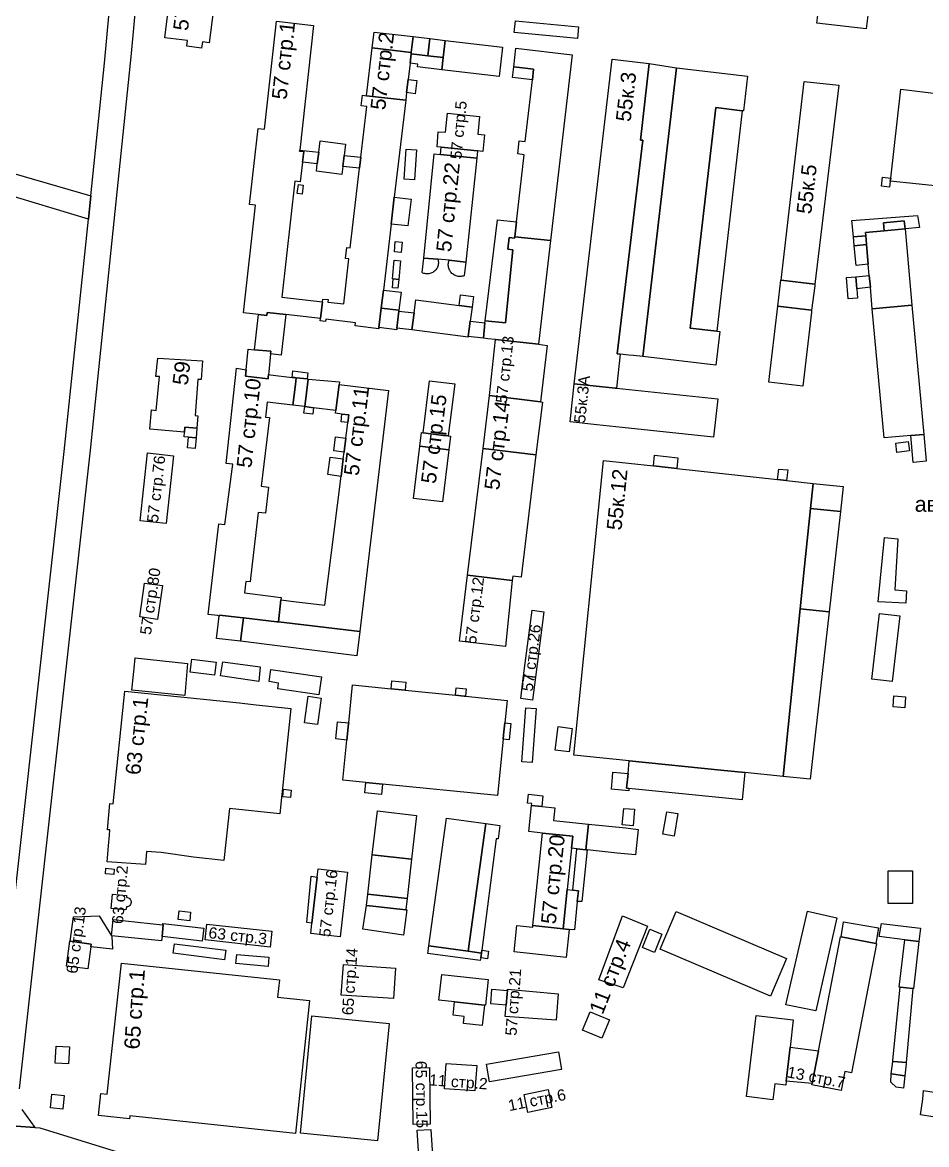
# Model space of a CAD drawing. Header units: metres. Extents: x 9999 to 15101, y 6965 to 11034.
# Drawn here: x 13978 to 14401, y 7937 to 8462 of the extents above; entities that cross this region are included whole.
import ezdxf
from ezdxf.enums import TextEntityAlignment as Align

# ---------------------------------------------------------------- set-up
doc = ezdxf.new("R2010")
doc.units = ezdxf.units.M
doc.header["$MEASUREMENT"] = 0
for name, color, linetype, lineweight in [('Слой 14', 7, 'Continuous', 0), ('Слой 25', 7, 'Continuous', 0), ('Слой 3', 7, 'Continuous', 0), ('Слой 53', 7, 'Continuous', 0), ('Слой 9', 7, 'Continuous', 0)]:
    doc.layers.add(name, color=color, linetype=linetype, lineweight=lineweight)
doc.styles.add('Style-arial', font='arial.shx')

msp = doc.modelspace()

# ---------------------------------------------------------------- linework, layer by layer
at = {"layer": 'Слой 25', "color": 8, "linetype": 'Continuous', "lineweight": 0, "flags": 128}
for points in [[(13907.52, 9014.4), (14007.04, 8737.92), (14033.28, 8666.88), (14034.73, 8663.33), (14035.56, 8661.29), (14040.32, 8649.6), (14044.16, 8636.16), (14044.25, 8634.23), (14044.8, 8622.72), (14028.8, 8448), (14009.6, 8262.4), (13976.32, 7963.52)], [(13964.23, 7963.4), (13997.47, 8261.68), (14008.73, 8370.5), (14009.85, 8381.28), (14016.28, 8443.43), (14032.78, 8622.87), (14032.24, 8634.19), (14028.97, 8645.66), (14022.06, 8662.63), (13995.3, 8735.12), (13924.05, 8932.73)], [(13977.6, 7953.92), (13983.72, 7945.45), (13959.41, 7947.18)], [(13959.41, 7947.18), (13983.72, 7945.45), (13986.08, 7945.28), (14024.8, 7933.28), (14121.92, 7900.48), (14299.2, 7840), (14402.4, 7802.88)]]:
    msp.add_lwpolyline(points, dxfattribs=at)
msp.add_lwpolyline([(14009.85, 8381.28), (14008.73, 8370.5), (13934.36, 8392.82), (13907.67, 8398.76), (13897.47, 8396.87), (13896.17, 8394.06), (13892.76, 8380.97), (13874.47, 8307.85), (13869.33, 8295.51), (13858, 8291.27), (13688.68, 8306.84), (13689.6, 8316.8), (13856.64, 8301.44), (13861.76, 8303.36), (13864.96, 8311.04), (13882.88, 8382.72), (13886.72, 8397.44), (13890.56, 8405.76), (13907.84, 8408.96), (13936.64, 8402.56), (14009.85, 8381.28)], close=True, dxfattribs=at)
at = {"layer": 'Слой 3', "color": 8, "linetype": 'Continuous', "lineweight": 0, "flags": 128}
for points in [[(14049.8, 8498.41), (14066, 8496.43), (14063.86, 8478.94), (14070.1, 8478.18), (14068.92, 8468.52), (14067.16, 8468.74), (14065.23, 8452.99), (14062.01, 8453.39), (14061.66, 8450.5), (14054.76, 8451.34), (14055.08, 8453.96), (14044.53, 8455.25), (14049.8, 8498.41)], [(14350.74, 8473.47), (14370.73, 8471.09), (14373.71, 8470.74), (14372.36, 8459.41), (14349.39, 8462.14), (14350.74, 8473.47)], [(14092.33, 8326.81), (14092.18, 8325.43), (14088.25, 8325.87), (14081.18, 8326.66), (14086.79, 8377.05), (14084.1, 8377.35), (14088.05, 8412.81), (14091, 8412.48), (14096.62, 8463.02), (14114.02, 8461.08), (14107.52, 8402.7), (14107.47, 8402.24), (14109.39, 8402.03), (14108.83, 8397.05), (14107.82, 8387.94), (14105.18, 8388.23), (14099.14, 8333.99), (14118.22, 8331.81), (14117.3, 8323.97), (14101.01, 8325.82), (14092.33, 8326.81)], [(14208.4, 8463.22), (14237.93, 8460.4), (14237.4, 8454.92), (14207.88, 8457.74), (14208.4, 8463.22)], [(14141.46, 8450.52), (14142.33, 8457.96), (14160.57, 8455.82), (14159.7, 8448.39), (14141.46, 8450.52)], [(14159.62, 8447.75), (14159.7, 8448.39), (14160.57, 8455.82), (14168.34, 8454.91), (14167.39, 8446.84), (14159.62, 8447.75)], [(14167.39, 8446.84), (14168.34, 8454.91), (14175.55, 8454.07), (14174.6, 8445.99), (14167.39, 8446.84)], [(14174.6, 8445.99), (14175.55, 8454.07), (14202.4, 8450.91), (14200.79, 8437.15), (14173.93, 8440.3), (14174.6, 8445.99)], [(14138.84, 8428.2), (14141.46, 8450.52), (14159.7, 8448.39), (14159.62, 8447.75), (14159.46, 8446.38), (14159.12, 8443.43), (14158.23, 8435.84), (14157.5, 8429.67), (14157.08, 8426.07), (14138.84, 8428.2)], [(14159.46, 8446.38), (14159.62, 8447.75), (14167.39, 8446.84), (14174.6, 8445.99), (14173.93, 8440.3), (14162.64, 8441.62), (14162.8, 8443), (14159.12, 8443.43), (14159.46, 8446.38)], [(14224.87, 8360.4), (14208.05, 8362.09), (14208.87, 8369.11), (14212.53, 8400.58), (14209.5, 8400.93), (14210.22, 8407.11), (14212.97, 8406.79), (14216.32, 8435.56), (14216.91, 8440.64), (14207.62, 8441.72), (14208.63, 8450.39), (14234.99, 8447.32), (14224.87, 8360.4)], [(14216.91, 8440.64), (14216.32, 8435.56), (14207.03, 8436.64), (14207.62, 8441.72), (14216.91, 8440.64)], [(14235.82, 8293.46), (14253.65, 8445.29), (14270.93, 8443.29), (14266.82, 8407.44), (14267.99, 8407.38), (14255.98, 8307.43), (14257.43, 8307.19), (14255.61, 8291.35), (14255, 8291.41), (14235.82, 8293.46)], [(14266.82, 8407.44), (14270.93, 8443.29), (14283.75, 8441.26), (14267.95, 8306.17), (14263.56, 8306.59), (14261.39, 8306.81), (14257.43, 8307.19), (14255.98, 8307.43), (14267.99, 8407.38), (14266.82, 8407.44)], [(14283.75, 8441.26), (14316.92, 8437.38), (14315.01, 8421.12), (14314.45, 8421.18), (14302.17, 8422.62), (14290.1, 8319.49), (14302.56, 8318.03), (14303.97, 8317.87), (14302.13, 8302.17), (14267.95, 8306.17), (14283.75, 8441.26)], [(14157.5, 8429.67), (14158.23, 8435.84), (14162.26, 8435.37), (14161.52, 8429.05), (14157.5, 8429.67)], [(14348.41, 8340.09), (14332.71, 8341.9), (14343.43, 8434.89), (14359.53, 8433.09), (14348.41, 8340.09)], [(14388.63, 8431.25), (14412.93, 8428.33), (14412.83, 8427.58), (14407.62, 8386.28), (14407.55, 8385.75), (14383.67, 8388.15), (14383.84, 8389.57), (14388.63, 8431.25)], [(14150.28, 8368.15), (14146.65, 8337.2), (14146.23, 8333.57), (14145.67, 8328.86), (14144.6, 8319.67), (14144.53, 8319.15), (14133.47, 8320.45), (14133.65, 8321.98), (14119.76, 8323.61), (14119.64, 8322.53), (14117.17, 8322.82), (14117.3, 8323.97), (14118.22, 8331.81), (14118.37, 8333.07), (14120.84, 8332.78), (14120.71, 8331.64), (14128.1, 8330.78), (14130.57, 8351.83), (14128.9, 8352.02), (14129.51, 8357.22), (14131.18, 8357.03), (14135.55, 8394.31), (14136.16, 8399.46), (14138.93, 8423.08), (14136.3, 8423.39), (14136.89, 8428.43), (14138.84, 8428.2), (14157.08, 8426.07), (14151.76, 8380.7), (14150.28, 8368.15)], [(14290.1, 8319.49), (14302.17, 8422.62), (14314.45, 8421.18), (14302.56, 8318.03), (14290.1, 8319.49)], [(14190.62, 8402.4), (14173.66, 8404.07), (14171.86, 8404.24), (14172.28, 8411.35), (14175.75, 8411.17), (14176.58, 8420), (14191.63, 8418.45), (14190.78, 8410.13), (14193.97, 8409.81), (14193.19, 8402.15), (14190.62, 8402.4)], [(14117.06, 8407.01), (14128.99, 8405.53), (14128.33, 8400.21), (14127.69, 8395.06), (14127.24, 8391.39), (14115.31, 8392.88), (14115.73, 8396.29), (14116.41, 8401.73), (14117.06, 8407.01)], [(14115.73, 8396.29), (14108.83, 8397.05), (14109.39, 8402.03), (14107.47, 8402.24), (14107.52, 8402.7), (14116.41, 8401.73), (14115.73, 8396.29)], [(14136.16, 8399.46), (14135.55, 8394.31), (14127.69, 8395.06), (14128.33, 8400.21), (14136.16, 8399.46)], [(14161.19, 8388.83), (14156.4, 8389.16), (14157.35, 8403.18), (14162.14, 8402.86), (14161.19, 8388.83)], [(14172.14, 8351.68), (14165.56, 8352.18), (14170.36, 8400.94), (14173.29, 8400.64), (14190.3, 8398.91), (14185.13, 8350.37), (14177.4, 8351.19), (14172.14, 8351.68)], [(14190.62, 8402.4), (14190.3, 8398.91), (14173.29, 8400.64), (14173.66, 8404.07), (14190.62, 8402.4)], [(14383.84, 8389.57), (14383.67, 8388.15), (14383.29, 8385.47), (14379.55, 8385.9), (14380.02, 8390), (14383.84, 8389.57)], [(14108.66, 8382.15), (14106.38, 8382.45), (14106.93, 8386.67), (14109.21, 8386.37), (14108.66, 8382.15)], [(14150.28, 8368.15), (14151.76, 8380.7), (14159.59, 8379.78), (14158.12, 8367.23), (14150.28, 8368.15)], [(14208, 8361.56), (14205.42, 8361.82), (14204.87, 8356.35), (14207.22, 8356.11), (14203.78, 8321.95), (14194.24, 8322.91), (14200.03, 8370.04), (14208.87, 8369.11), (14208.05, 8362.09), (14208, 8361.56)], [(14380.75, 8365.04), (14380.41, 8368.78), (14390.2, 8369.67), (14390.54, 8365.93), (14380.75, 8365.04)], [(14375.26, 8328.46), (14374.34, 8338.56), (14373.84, 8344.07), (14373.36, 8349.31), (14372.53, 8358.51), (14372.32, 8360.79), (14372.16, 8362.62), (14372.01, 8364.24), (14380.75, 8365.04), (14390.54, 8365.93), (14393.79, 8330.14), (14375.26, 8328.46)], [(14155, 8354.83), (14151.82, 8355.1), (14152.22, 8359.92), (14155.4, 8359.66), (14155, 8354.83)], [(14224.87, 8360.4), (14219.37, 8313.36), (14219.2, 8311.92), (14199.04, 8314.1), (14195.43, 8314.49), (14193.41, 8314.71), (14194.13, 8321.87), (14194.24, 8322.91), (14203.78, 8321.95), (14207.22, 8356.11), (14204.87, 8356.35), (14205.42, 8361.82), (14208, 8361.56), (14208.05, 8362.09), (14224.87, 8360.4)], [(14372.53, 8358.51), (14366.8, 8357.99), (14366.43, 8362.11), (14372.16, 8362.62), (14372.32, 8360.79), (14372.53, 8358.51)], [(14373.36, 8349.31), (14367.64, 8348.79), (14366.8, 8357.99), (14372.53, 8358.51), (14373.36, 8349.31)], [(14153.81, 8342.27), (14151.31, 8342.5), (14150.86, 8342.54), (14151.65, 8351.21), (14154.59, 8350.95), (14153.81, 8342.27)], [(14165.56, 8352.18), (14172.14, 8351.68), (14172.26, 8351.23), (14172.34, 8350.76), (14172.38, 8350.28), (14172.38, 8349.81), (14172.33, 8349.34), (14172.24, 8348.87), (14172.11, 8348.41), (14171.94, 8347.97), (14171.73, 8347.54), (14171.48, 8347.14), (14171.19, 8346.76), (14170.87, 8346.41), (14170.52, 8346.08), (14170.15, 8345.79), (14169.75, 8345.54), (14169.33, 8345.32), (14168.88, 8345.14), (14168.43, 8345.01), (14167.96, 8344.91), (14167.49, 8344.86), (14167.02, 8344.84), (14166.54, 8344.88), (14166.07, 8344.95), (14165.61, 8345.07), (14165.17, 8345.23), (14164.73, 8345.43), (14165.56, 8352.18)], [(14185.13, 8350.37), (14184.48, 8343.95), (14184.02, 8343.8), (14183.56, 8343.69), (14183.09, 8343.62), (14182.62, 8343.59), (14182.15, 8343.6), (14181.67, 8343.65), (14181.21, 8343.74), (14180.75, 8343.87), (14180.31, 8344.04), (14179.88, 8344.25), (14179.47, 8344.49), (14179.09, 8344.77), (14178.73, 8345.08), (14178.4, 8345.42), (14178.09, 8345.79), (14177.83, 8346.18), (14177.59, 8346.59), (14177.4, 8347.02), (14177.24, 8347.47), (14177.11, 8347.93), (14177.03, 8348.4), (14176.99, 8348.87), (14177, 8349.34), (14177.04, 8349.82), (14177.12, 8350.28), (14177.24, 8350.74), (14177.4, 8351.19), (14185.13, 8350.37)], [(14151.31, 8342.5), (14153.81, 8342.27), (14153.43, 8338.07), (14150.93, 8338.3), (14151.31, 8342.5)], [(14331.05, 8329.67), (14332.46, 8341.93), (14332.71, 8341.9), (14348.41, 8340.09), (14348.31, 8339.2), (14346.89, 8327.84), (14331.05, 8329.67)], [(14368, 8337.8), (14368.4, 8333.5), (14364.02, 8333.1), (14363.11, 8343.09), (14367.49, 8343.49), (14368, 8337.8)], [(14374.34, 8338.56), (14368, 8337.8), (14367.49, 8343.49), (14373.84, 8344.07), (14374.34, 8338.56)], [(14146.23, 8333.57), (14146.65, 8337.2), (14154.93, 8336.23), (14153.95, 8327.89), (14145.67, 8328.86), (14146.23, 8333.57)], [(14186.31, 8315.17), (14159.95, 8318.59), (14159.96, 8318.63), (14160.98, 8326.56), (14161.79, 8332.75), (14182.14, 8330.11), (14188.14, 8329.33), (14187.29, 8322.73), (14186.35, 8315.49), (14186.31, 8315.17)], [(14182.14, 8330.11), (14182.77, 8334.99), (14188.77, 8334.21), (14188.14, 8329.33), (14182.14, 8330.11)], [(14086.38, 8309.33), (14088.25, 8325.87), (14092.18, 8325.43), (14092.33, 8326.81), (14101.01, 8325.82), (14098.86, 8306.8), (14093.92, 8307.36), (14094.04, 8308.59), (14086.38, 8309.33)], [(14153.95, 8327.89), (14153.88, 8327.33), (14152.95, 8319.4), (14152.87, 8318.7), (14144.6, 8319.67), (14145.67, 8328.86), (14153.95, 8327.89)], [(14160.98, 8326.56), (14159.96, 8318.63), (14152.95, 8319.4), (14153.88, 8327.33), (14160.98, 8326.56)], [(14331.05, 8329.67), (14346.89, 8327.84), (14346.78, 8326.9), (14342.79, 8292.32), (14326.84, 8294.16), (14331.05, 8329.67)], [(14393.79, 8330.14), (14399.28, 8269.74), (14393.28, 8269.2), (14380.75, 8268.06), (14375.26, 8328.46), (14393.79, 8330.14)], [(14193.41, 8314.71), (14186.35, 8315.49), (14187.29, 8322.73), (14194.13, 8321.87), (14193.41, 8314.71)], [(14196.25, 8287.89), (14199.04, 8314.1), (14219.2, 8311.92), (14223.2, 8311.36), (14220.1, 8284.99), (14196.25, 8287.89)], [(14053.86, 8273.18), (14053.66, 8270.8), (14037.43, 8272.13), (14038.17, 8281.15), (14040.41, 8280.97), (14041.98, 8296.82), (14040.24, 8296.88), (14041.17, 8305.33), (14062.07, 8304.19), (14061.54, 8295.35), (14059.98, 8295.39), (14058.59, 8278.51), (14059.96, 8278.4), (14059.5, 8272.72), (14053.86, 8273.18)], [(14093.12, 8299.06), (14092.97, 8297.81), (14092.78, 8296.28), (14092.72, 8295.76), (14082.24, 8296.96), (14082.5, 8300.01), (14083.43, 8309.62), (14086.38, 8309.33), (14094.04, 8308.59), (14093.92, 8307.36), (14093.12, 8299.06)], [(14097.56, 8181.99), (14096.81, 8182.08), (14081.19, 8183.84), (14079.66, 8184.02), (14069.96, 8185.15), (14069.91, 8184.72), (14069.16, 8184.99), (14064.76, 8185.51), (14069.77, 8227.84), (14072.48, 8227.5), (14076.21, 8255.78), (14073.11, 8256.18), (14077.92, 8300.64), (14082.5, 8300.01), (14082.24, 8296.96), (14092.72, 8295.76), (14092.78, 8296.28), (14092.97, 8297.81), (14093.84, 8297.62), (14103.97, 8296.42), (14104.79, 8296.32), (14105.08, 8296.29), (14105.89, 8296.19), (14105.51, 8293.07), (14104.37, 8283.42), (14092.31, 8284.79), (14091.48, 8277.8), (14093.35, 8277.58), (14089.53, 8245.46), (14092.98, 8245.05), (14091.53, 8232.84), (14088.17, 8233.24), (14084.66, 8203.72), (14084.3, 8200.72), (14082.35, 8200.96), (14081.71, 8195.53), (14094.03, 8194.07), (14097.53, 8193.65), (14098.93, 8193.49), (14098.78, 8192.27), (14097.56, 8181.99)], [(14111.02, 8295.65), (14105.89, 8296.19), (14105.08, 8296.29), (14104.79, 8296.32), (14103.97, 8296.42), (14104.34, 8299.4), (14111.37, 8298.56), (14111.02, 8295.65)], [(14111.02, 8295.65), (14111.43, 8295.6), (14109.91, 8282.76), (14104.37, 8283.42), (14105.51, 8293.07), (14105.89, 8296.19), (14111.02, 8295.65)], [(14111.43, 8295.6), (14126.11, 8294.3), (14125.95, 8293.04), (14124.42, 8280.88), (14114.05, 8282.22), (14109.91, 8282.76), (14111.43, 8295.6)], [(14177.02, 8269), (14174.71, 8269.29), (14165.26, 8270.45), (14168.27, 8294.82), (14180.03, 8293.37), (14177.02, 8269)], [(14097.56, 8181.99), (14098.78, 8192.27), (14104.75, 8191.56), (14119.28, 8189.84), (14126.61, 8247.69), (14126.82, 8249.36), (14126.91, 8250.05), (14127.62, 8255.68), (14127.93, 8258.22), (14128.33, 8261.35), (14128.55, 8263.12), (14128.83, 8265.35), (14129.16, 8267.98), (14129.9, 8273.9), (14130.08, 8275.28), (14130.52, 8278.81), (14127.27, 8279.22), (14124.26, 8279.6), (14124.42, 8280.88), (14125.95, 8293.04), (14148.99, 8290.28), (14135.59, 8177.47), (14097.56, 8181.99)], [(14233.91, 8275.55), (14235.82, 8293.46), (14255, 8291.41), (14255.61, 8291.35), (14302.98, 8286.29), (14301.06, 8268.39), (14258.29, 8272.95), (14246.43, 8274.21), (14233.91, 8275.55)], [(14217.99, 8260.1), (14193.24, 8263.11), (14196.25, 8287.89), (14220.1, 8284.99), (14221, 8284.88), (14217.99, 8260.1)], [(14114.05, 8282.22), (14113.65, 8279.19), (14109.51, 8279.73), (14109.91, 8282.76), (14114.05, 8282.22)], [(14127.27, 8279.22), (14130.52, 8278.81), (14130.08, 8275.28), (14126.86, 8275.67), (14127.27, 8279.22)], [(14053.86, 8273.18), (14059.5, 8272.72), (14059.12, 8268.07), (14055.52, 8268.36), (14053.48, 8268.53), (14053.66, 8270.8), (14053.86, 8273.18)], [(14055.52, 8268.36), (14059.12, 8268.07), (14058.71, 8263.12), (14055.12, 8263.42), (14055.52, 8268.36)], [(14129.16, 8267.98), (14128.83, 8265.35), (14128.55, 8263.12), (14128.33, 8261.35), (14123.42, 8261.98), (14124.25, 8268.52), (14129.16, 8267.98)], [(14163.74, 8264.19), (14164.52, 8270.55), (14165.26, 8270.45), (14174.71, 8269.29), (14177.02, 8269), (14178.04, 8268.88), (14177.26, 8262.52), (14163.74, 8264.19)], [(14393.28, 8269.2), (14399.28, 8269.74), (14400.42, 8257.2), (14394.42, 8256.65), (14393.28, 8269.2)], [(14177.26, 8262.52), (14174.25, 8238.14), (14160.72, 8239.81), (14163.74, 8264.19), (14177.26, 8262.52)], [(14193.24, 8263.11), (14217.99, 8260.1), (14211.04, 8202.97), (14207.12, 8203.45), (14206.86, 8201.34), (14186.04, 8203.87), (14193.24, 8263.11)], [(14386.23, 8265.66), (14392.07, 8266.38), (14392.62, 8261.97), (14386.77, 8261.25), (14386.23, 8265.66)], [(14045.04, 8228.04), (14032.93, 8229.36), (14036.38, 8261.06), (14048.49, 8259.74), (14045.04, 8228.04)], [(14127.93, 8258.22), (14127.62, 8255.68), (14126.91, 8250.05), (14120.74, 8251.01), (14121.75, 8259.01), (14127.93, 8258.22)], [(14272.94, 8254.96), (14273.49, 8259.98), (14284.39, 8258.79), (14283.84, 8253.77), (14279.87, 8254.2), (14272.94, 8254.96)], [(14341.59, 8188.14), (14333.64, 8109.75), (14315.69, 8111.57), (14304.41, 8112.71), (14261.65, 8117.05), (14235.68, 8119.68), (14249.65, 8257.5), (14272.94, 8254.96), (14279.87, 8254.2), (14283.84, 8253.77), (14331, 8248.62), (14335.2, 8248.17), (14347.54, 8246.82), (14346.34, 8235.02), (14343.61, 8208.07), (14341.59, 8188.14)], [(14331, 8248.62), (14331.53, 8253.54), (14335.74, 8253.08), (14335.2, 8248.17), (14331, 8248.62)], [(14346.34, 8235.02), (14347.54, 8246.82), (14361.65, 8245.39), (14360.45, 8233.59), (14346.34, 8235.02)], [(14355.15, 8186.76), (14341.59, 8188.14), (14343.61, 8208.07), (14346.34, 8235.02), (14360.45, 8233.59), (14355.15, 8186.76)], [(14380.93, 8221.5), (14387.23, 8220.9), (14385.71, 8196.96), (14391.22, 8196.61), (14390.85, 8190.82), (14378.06, 8191.46), (14380.93, 8221.5)], [(14035.04, 8200.16), (14043.33, 8198.96), (14041.04, 8183.16), (14032.76, 8184.36), (14035.04, 8200.16)], [(14206.86, 8201.34), (14203.68, 8170.57), (14182.26, 8173.05), (14186.04, 8203.87), (14206.86, 8201.34)], [(14079.66, 8184.02), (14081.19, 8183.84), (14081.05, 8182.68), (14079.91, 8173.01), (14068.69, 8174.29), (14069.91, 8184.72), (14069.96, 8185.15), (14079.66, 8184.02)], [(14212.23, 8156.79), (14216.15, 8187.46), (14221.65, 8186.76), (14217.73, 8156.09), (14212.23, 8156.79)], [(14333.64, 8109.75), (14341.59, 8188.14), (14355.15, 8186.76), (14346.27, 8108.47), (14333.64, 8109.75)], [(14384.48, 8154.05), (14375.08, 8155.14), (14378.65, 8185.92), (14388.05, 8184.83), (14384.48, 8154.05)], [(14081.19, 8183.84), (14096.81, 8182.08), (14097.56, 8181.99), (14135.59, 8177.47), (14134.31, 8166.06), (14079.91, 8173.01), (14081.05, 8182.68), (14081.19, 8183.84)], [(14030.56, 8165.2), (14055.04, 8162.56), (14053.76, 8147.6), (14029.12, 8150), (14030.08, 8160.24), (14030.56, 8165.2)], [(14057.12, 8164.64), (14068.44, 8163.19), (14067.65, 8157.03), (14056.33, 8158.49), (14057.12, 8164.64)], [(14071.56, 8163.28), (14089.05, 8161.03), (14088.38, 8154.2), (14070.47, 8156.7), (14071.56, 8163.28)], [(14094, 8159.76), (14117.74, 8156.33), (14116.53, 8147.96), (14097.29, 8150.74), (14097.68, 8153.41), (14093.18, 8154.06), (14094, 8159.76)], [(14150.22, 8150.74), (14150.59, 8154.43), (14157.15, 8153.77), (14156.78, 8150.08), (14150.22, 8150.74)], [(14212.23, 8156.79), (14217.73, 8156.09), (14216.36, 8145.4), (14210.86, 8146.1), (14212.23, 8156.79)], [(14079.39, 8144.07), (14085.76, 8143.4), (14103.34, 8141.57), (14099.28, 8102.73), (14098.99, 8099.88), (14098.18, 8092.18), (14074.65, 8094.64), (14072.12, 8070.43), (14057.86, 8071.92), (14042.74, 8074.16), (14035.9, 8074.66), (14035.45, 8068.51), (14017.57, 8069.81), (14018.11, 8077.31), (14018.57, 8082.29), (14018.69, 8084.68), (14017.61, 8084.72), (14018.74, 8097.02), (14020.26, 8096.92), (14025.7, 8149.68), (14079.39, 8144.07)], [(14203.43, 8134.73), (14202.88, 8129.22), (14202.67, 8127.18), (14200.02, 8100.76), (14146.32, 8106.15), (14138.49, 8106.93), (14127.75, 8108.01), (14129.63, 8126.71), (14130.39, 8134.28), (14130.43, 8134.75), (14132.22, 8152.55), (14150.22, 8150.74), (14156.78, 8150.08), (14180.32, 8147.72), (14184.45, 8147.31), (14185.04, 8147.25), (14204.49, 8145.3), (14203.43, 8134.73)], [(14184.45, 8147.31), (14180.32, 8147.72), (14180.65, 8151.09), (14185.38, 8150.62), (14185.04, 8147.25), (14184.45, 8147.31)], [(14111.44, 8147.2), (14117.52, 8146.39), (14115.86, 8133.98), (14109.78, 8134.79), (14111.44, 8147.2)], [(14390.84, 8147.01), (14390.51, 8141.87), (14385, 8142.22), (14385.33, 8147.37), (14390.84, 8147.01)], [(14213.2, 8141.76), (14218.04, 8141.42), (14216.26, 8116.25), (14211.41, 8116.6), (14213.2, 8141.76)], [(14130.39, 8134.28), (14129.63, 8126.71), (14124.35, 8127.24), (14125.15, 8135.28), (14130.43, 8134.75), (14130.39, 8134.28)], [(14202.88, 8129.22), (14203.43, 8134.73), (14206.25, 8134.45), (14205.49, 8126.9), (14202.67, 8127.18), (14202.88, 8129.22)], [(14228.4, 8133.04), (14234.89, 8132.19), (14233.46, 8121.21), (14226.97, 8122.06), (14228.4, 8133.04)], [(14261.65, 8117.05), (14304.41, 8112.71), (14315.69, 8111.57), (14314.39, 8098.74), (14261.49, 8104.11), (14260.35, 8104.22), (14261.04, 8111.02), (14261.65, 8117.05)], [(14261.04, 8111.02), (14260.35, 8104.22), (14261.49, 8104.11), (14261.36, 8103.04), (14253.28, 8103.76), (14253.84, 8109.36), (14254, 8111.76), (14261.04, 8111.02)], [(14138.49, 8106.93), (14146.32, 8106.15), (14145.83, 8101.32), (14138, 8102.1), (14138.49, 8106.93)], [(14100, 8103.69), (14103.54, 8103.36), (14103.21, 8099.86), (14099.67, 8100.18), (14100, 8103.69)], [(14220.67, 8095.69), (14215.92, 8096.18), (14216.01, 8097.03), (14214.03, 8097.24), (14214.45, 8101.37), (14221.18, 8100.68), (14220.67, 8095.69)], [(14242.54, 8087.41), (14241.3, 8075.4), (14237.16, 8075.82), (14234.63, 8076.09), (14235.21, 8081.78), (14221.05, 8083.24), (14214.66, 8083.9), (14215.92, 8096.18), (14220.67, 8095.69), (14226.75, 8095.06), (14226.14, 8089.1), (14242.54, 8087.41)], [(14141.36, 8073.02), (14143.83, 8093.65), (14162.08, 8091.44), (14159.76, 8071.01), (14141.36, 8073.02)], [(14167.92, 8030.48), (14176.24, 8090.19), (14194.57, 8087.63), (14186.24, 8027.93), (14167.92, 8030.48)], [(14258.35, 8087.09), (14259.01, 8094.77), (14264.11, 8094.33), (14263.45, 8086.65), (14258.35, 8087.09)], [(14279.12, 8093.2), (14284.3, 8092.34), (14282.56, 8081.84), (14277.38, 8082.7), (14279.12, 8093.2)], [(14192.65, 8028.44), (14192.47, 8027.06), (14186.24, 8027.93), (14194.57, 8087.63), (14201.14, 8086.71), (14200.33, 8080.48), (14199.44, 8080.59), (14192.65, 8028.44)], [(14260.03, 8085.61), (14265.82, 8084.83), (14264.58, 8072.98), (14256.01, 8073.88), (14241.94, 8075.33), (14241.3, 8075.4), (14242.54, 8087.41), (14260.03, 8085.61)], [(14235.21, 8081.78), (14234.63, 8076.09), (14232.64, 8056.78), (14230.75, 8038.45), (14216.58, 8039.91), (14221.05, 8083.24), (14235.21, 8081.78)], [(14237.16, 8075.82), (14241.3, 8075.4), (14241.94, 8075.33), (14239.45, 8051.19), (14237.31, 8051.19), (14237.83, 8056.24), (14235.31, 8056.5), (14237.16, 8075.82)], [(14141.36, 8073.02), (14159.76, 8071.01), (14157.76, 8052.68), (14139.36, 8054.69), (14141.36, 8073.02)], [(14020.85, 8066.34), (14020.59, 8063.81), (14016.71, 8064.19), (14016.96, 8066.73), (14020.85, 8066.34)], [(14129.9, 8064.99), (14126.46, 8034.63), (14112.71, 8036.19), (14113.27, 8041.14), (14115.7, 8062.56), (14116.15, 8066.55), (14129.9, 8064.99)], [(14382.69, 8065.57), (14394.09, 8065.57), (14394.09, 8050.28), (14382.69, 8050.28), (14382.69, 8065.57)], [(14113.27, 8041.14), (14110.88, 8041.44), (14112.96, 8063.04), (14115.7, 8062.56), (14113.27, 8041.14)], [(14026.31, 8047.31), (14019.43, 8047.98), (14020.01, 8054.6), (14026.52, 8054.03), (14026.48, 8053.18), (14026.96, 8053.13), (14027.41, 8052.98), (14027.82, 8052.74), (14028.17, 8052.43), (14028.45, 8052.04), (14028.64, 8051.61), (14028.74, 8051.14), (14028.74, 8050.67), (14028.64, 8050.2), (14028.45, 8049.77), (14028.17, 8049.39), (14027.82, 8049.07), (14027.41, 8048.83), (14026.96, 8048.69), (14026.48, 8048.64), (14026.31, 8047.31)], [(14139.36, 8054.69), (14157.76, 8052.68), (14157.19, 8047.48), (14157.17, 8047.33), (14149.94, 8048.11), (14143.18, 8048.85), (14138.78, 8049.33), (14139.36, 8054.69)], [(14232.64, 8056.78), (14235.31, 8056.5), (14237.83, 8056.24), (14237.31, 8051.19), (14235.94, 8037.91), (14233.54, 8038.16), (14230.75, 8038.45), (14232.64, 8056.78)], [(14157.17, 8047.33), (14157.68, 8047.28), (14156.08, 8035.41), (14137.1, 8038.19), (14138.78, 8049.33), (14143.18, 8048.85), (14149.94, 8048.11), (14157.17, 8047.33)], [(14009.81, 8030.02), (14009.98, 8031.29), (14000.24, 8032.6), (14001.76, 8044), (14013.76, 8044.48), (14019.48, 8035.2), (14019.68, 8034.88), (14020, 8028.96), (14009.81, 8030.02)], [(14019.48, 8035.2), (14020.32, 8042.72), (14043.45, 8040.34), (14043.75, 8040.31), (14043.18, 8034.79), (14042.98, 8032.84), (14019.48, 8035.2)], [(14051.18, 8046.76), (14056.54, 8046.23), (14056.14, 8042.21), (14050.78, 8042.74), (14051.18, 8046.76)], [(14270.17, 8039.71), (14258.72, 8010.79), (14247.43, 8014.58), (14258.41, 8044.43), (14270.17, 8039.71)], [(14276.01, 8028.95), (14283.53, 8046.55), (14335.2, 8024.48), (14327.68, 8006.88), (14276.01, 8028.95)], [(14344.92, 8046.61), (14358.6, 8043.54), (14348.82, 8000), (14334.84, 8002.88), (14344.92, 8046.61)], [(14043.18, 8034.79), (14043.75, 8040.31), (14043.45, 8040.34), (14043.52, 8040.96), (14062.65, 8038.73), (14061.93, 8032.6), (14043.18, 8034.79)], [(14064.16, 8040.64), (14094.57, 8037.34), (14093.76, 8029.88), (14063.35, 8033.19), (14064.16, 8040.64)], [(14230.75, 8038.45), (14233.54, 8038.16), (14232.18, 8025.06), (14207.78, 8027.58), (14209.06, 8040.01), (14216.52, 8039.24), (14216.58, 8039.91), (14230.75, 8038.45)], [(14267.76, 8029.7), (14271.2, 8038.25), (14276.9, 8035.96), (14273.46, 8027.41), (14267.76, 8029.7)], [(14376.91, 8031.51), (14360.66, 8034.65), (14361.82, 8041.64), (14378.14, 8038.92), (14376.91, 8031.51)], [(14390.39, 8033.22), (14378.49, 8034.79), (14379.53, 8040.85), (14391.11, 8039.45), (14397.73, 8038.69), (14397.01, 8032.45), (14390.39, 8033.22)], [(14000.01, 8032.63), (14000.24, 8032.6), (14009.98, 8031.29), (14009.81, 8030.02), (14008.41, 8019.64), (13998.44, 8020.99), (14000.01, 8032.63)], [(14360.32, 8034.72), (14360.66, 8034.65), (14376.91, 8031.51), (14377.23, 8031.45), (14365.56, 7971.05), (14362.43, 7971.65), (14360.7, 7962.74), (14346.93, 7965.4), (14347.06, 7966.04), (14350.02, 7981.39), (14360.32, 8034.72)], [(14387.83, 8011.16), (14390.39, 8033.22), (14397.01, 8032.45), (14394.45, 8010.4), (14394.27, 8010.42), (14388.33, 8011.1), (14387.83, 8011.16)], [(14072.41, 8023.91), (14048.44, 8026.99), (14049.01, 8031.46), (14072.99, 8028.38), (14072.41, 8023.91)], [(14167.92, 8030.48), (14186.24, 8027.93), (14192.47, 8027.06), (14192.16, 8024.82), (14191.97, 8023.53), (14167.42, 8026.95), (14167.92, 8030.48)], [(14192.47, 8027.06), (14192.65, 8028.44), (14195.85, 8027.99), (14195.35, 8024.38), (14192.16, 8024.82), (14192.47, 8027.06)], [(14024.16, 8022.4), (14098.03, 8014.61), (14097.17, 8006.5), (14112.19, 8004.91), (14105.6, 7942.72), (14028.13, 7950.92), (14027.99, 7949.57), (14013.54, 7951.1), (14014.62, 7961.34), (14017.59, 7961.03), (14024.16, 8022.4)], [(14077.72, 8022.16), (14078.11, 8026.46), (14093.16, 8025.09), (14092.77, 8020.8), (14077.72, 8022.16)], [(14126.96, 8007.44), (14127.94, 8021.68), (14152.39, 8020), (14151.42, 8005.77), (14126.96, 8007.44)], [(14172.66, 8005.07), (14174, 8017.12), (14195.7, 8014.71), (14194.36, 8002.66), (14193.88, 8002.71), (14179.96, 8004.26), (14172.66, 8005.07)], [(14388.33, 8011.1), (14394.27, 8010.42), (14391.04, 7975.82), (14385.09, 7976.3), (14384.8, 7976.32), (14384.86, 7976.95), (14388.33, 8011.1)], [(14204.67, 8009.56), (14204.56, 8008), (14204.04, 8002.71), (14196.87, 8003.31), (14197.44, 8010.16), (14204.67, 8009.56)], [(14204.56, 8008), (14204.67, 8009.56), (14204.72, 8010.24), (14228.32, 8008.08), (14227.44, 7995.76), (14203.52, 7997.44), (14204.04, 8002.71), (14204.56, 8008)], [(14179.96, 8004.26), (14193.88, 8002.71), (14192.78, 7993.16), (14184.09, 7994.16), (14184.46, 7997.36), (14179.23, 7997.96), (14179.96, 8004.26)], [(14113.28, 7997.76), (14149.4, 7994.2), (14143.97, 7939.25), (14107.85, 7942.82), (14113.28, 7997.76)], [(14248.86, 7987.28), (14239.77, 7991.07), (14243.33, 7999.63), (14252.43, 7995.84), (14248.86, 7987.28)], [(13993.26, 7975.57), (13993.74, 7983.57), (13999.84, 7983.2), (13999.36, 7975.2), (13993.26, 7975.57)], [(14229.9, 7972.54), (14196.3, 7966.78), (14194.88, 7975.04), (14228.48, 7980.8), (14229.9, 7972.54)], [(14350.02, 7981.39), (14347.06, 7966.04), (14335.04, 7967.2), (14336.8, 7983.04), (14350.02, 7981.39)], [(14190.28, 7974.47), (14189.45, 7962.6), (14175.26, 7963.59), (14176.09, 7975.46), (14190.28, 7974.47)], [(14391.04, 7975.82), (14391.11, 7975.33), (14390.4, 7969.6), (14384, 7970.56), (14384.8, 7976.32), (14385.09, 7976.3), (14391.04, 7975.82)], [(14160.64, 7946.88), (14160.26, 7973.44), (14168.18, 7973.55), (14168.56, 7946.99), (14160.64, 7946.88)], [(14384, 7970.56), (14390.4, 7969.6), (14389.76, 7963.88), (14386.44, 7964.27), (14383.98, 7966.66), (14384, 7970.56)], [(13991.01, 7954.66), (13991.65, 7961.06), (13997.44, 7960.48), (13996.8, 7954.08), (13991.01, 7954.66)], [(14225.36, 7954.79), (14214.16, 7952.55), (14212.48, 7960.96), (14223.68, 7963.2), (14225.36, 7954.79)], [(14399.2, 7962.72), (14411.04, 7960.96), (14409.28, 7949.6), (14397.76, 7951.36), (14398.88, 7958.72), (14399.2, 7962.72)], [(14168.82, 7944.58), (14169.78, 7930.02), (14163.36, 7929.6), (14162.4, 7944.16), (14168.82, 7944.58)]]:
    msp.add_lwpolyline(points, close=True, dxfattribs=at)
at = {"layer": 'Слой 53', "color": 8, "linetype": 'Continuous', "lineweight": 0, "flags": 128}
for points in [[(14366.43, 8362.11), (14365.63, 8369.73), (14396.39, 8372.15), (14397.25, 8366.45), (14390.54, 8365.93), (14390.2, 8369.67), (14380.41, 8368.78), (14380.75, 8365.04), (14372.01, 8364.24), (14372.16, 8362.62), (14366.43, 8362.11)], [(14320.99, 7997.9), (14338.32, 7995.8), (14336.8, 7983.04), (14335.04, 7967.2), (14334.79, 7965.24), (14329.72, 7965.88), (14328.82, 7958.47), (14316.4, 7959.97), (14320.99, 7997.9)]]:
    msp.add_lwpolyline(points, close=True, dxfattribs=at)

# ---------------------------------------------------------------- texts
at = {"layer": 'Слой 14', "color": 8, "linetype": 'Continuous', "lineweight": 0, "style": 'Style-arial'}
msp.add_text('автост.', height=7.2, dxfattribs=at).set_placement((14395.07, 8233.53))
at = {"layer": 'Слой 9', "color": 8, "linetype": 'Continuous', "lineweight": 0, "style": 'Style-arial'}
for s, height, rotation, p in [('57 стр.9', 7, 83, (14055.25, 8458.27)), ('57 стр.1', 7, 83.6, (14101.37, 8426.11)), ('57 стр.2', 7, 83.3, (14147.48, 8421.2)), ('55к.3', 7, 83.3, (14262.22, 8415.71)), ('57 стр.22', 7, 84.3, (14178.28, 8354.82)), ('55к.5', 7, 83.4, (14346.69, 8372.52)), ('57 стр.10', 7, 83.8, (14084.93, 8253.81)), ('55к.3А', 5.25, 83.9, (14240.93, 8274.8)), ('57 стр.11', 7, 83.2, (14135.08, 8250.09)), ('57 стр.15', 7, 82.9, (14171.12, 8246.37)), ('57 стр.14', 7, 83, (14200.76, 8243.38)), ('55к.12', 7, 84.2, (14257.95, 8224.6)), ('63 стр.1', 7, 84, (14032.96, 8110.14)), ('57 стр.20', 7, 84.1, (14227.22, 8040.36)), ('11 стр.4', 7, 68.4, (14249.15, 7997.9))]:
    msp.add_text(s, height=height, rotation=rotation, dxfattribs=at).set_placement(p)
for s, rotation, p in [('57 стр.5', 84.5, (14181.79, 8412.14)), ('57 стр.13', 83.9, (14203.4, 8300.09)), ('57 стр.76', 83.7, (14040.39, 8244.17)), ('57 стр.80', 81.7, (14037.64, 8191.66)), ('57 стр.12', 83, (14189.25, 8187.35)), ('57 стр.26', 82.7, (14215.83, 8165.2)), ('63 стр.2', 85, (14023.47, 8054.4)), ('57 стр.16', 83.5, (14120.92, 8050.32)), ('65 стр.13', 82.4, (14002.99, 8033.16)), ('63 стр.3', 353.7, (14078.6, 8035.2)), ('65 стр.14', 86, (14130.94, 8013.74)), ('57 стр.21', 85.9, (14207.38, 8004.14)), ('65 стр.15', 270.8, (14164.52, 7960.91)), ('11 стр.2', 355.9, (14181.75, 7966.84)), ('13 стр.7', 349, (14349.06, 7968.96)), ('11 стр.6', 11.3, (14218.45, 7958.36))]:
    msp.add_text(s, height=5.25, rotation=rotation, dxfattribs=at).set_placement(p, align=Align.MIDDLE_CENTER)
for s, rotation, p in [('59', 83, (14047.98, 8293.28)), ('65 стр.1', 86, (14025.4, 7982.3))]:
    msp.add_text(s, height=7.2, rotation=rotation, dxfattribs=at).set_placement(p, align=Align.TOP_LEFT)

doc.saveas('drawing.dxf')
